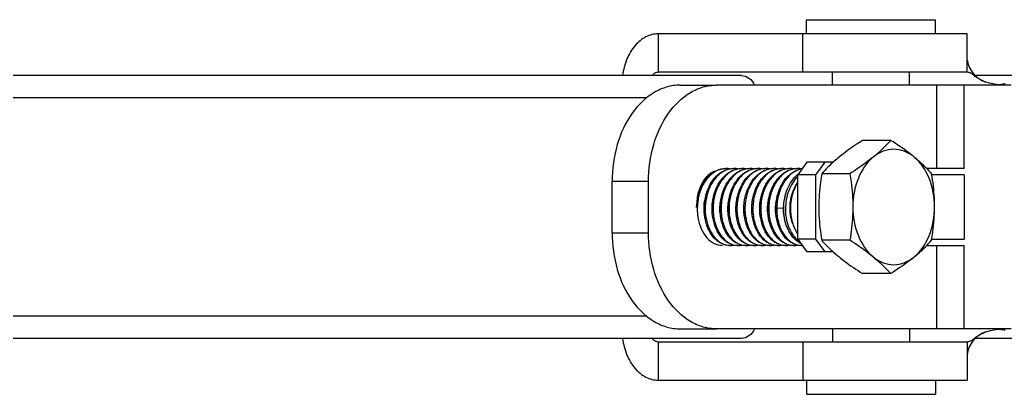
# Model space of a CAD drawing. Extents: x 27938 to 1507990, y 110129 to 923079.
# Drawn here: x 662452 to 663707, y 357954 to 358432 of the extents above; entities that cross this region are included whole.
import ezdxf

# ---------------------------------------------------------------- set-up
doc = ezdxf.new("R2010")
doc.units = 0
doc.header["$LTSCALE"] = 1000
doc.header["$MEASUREMENT"] = 0

msp = doc.modelspace()

# ---------------------------------------------------------------- linework, layer by layer
for p, q in [((663453.8, 358413.6), (663453.8, 358431.7)), ((663453.8, 358431.7), (663618, 358431.7)), ((663618, 358413.6), (663618, 358431.7)), ((663658.5, 358413.6), (663264.9, 358413.6)), ((663264.9, 358413.6), (663264.9, 358364.6)), ((663449.1, 358364.6), (663449.1, 358413.6)), ((663658.5, 358364.6), (663658.5, 358413.6)), ((663658.5, 358364.6), (663264.9, 358364.6)), ((663486.8, 358348.2), (663486.8, 358364.6)), ((663584.9, 358348.2), (663584.9, 358364.6)), ((663668.7, 358359.4), (663665.8, 358363.1)), ((663371.1, 358360.5), (660585.9, 358360.5)), ((663733.1, 358360.5), (663668.2, 358360.5)), ((663293, 358348.2), (663339.3, 358348.2)), ((663714.3, 358348.2), (663339.3, 358348.2)), ((663619.7, 358241.9), (663619.7, 358348.2)), ((663654.5, 358241.9), (663654.5, 358348.2)), ((663250.2, 358331.9), (660870.4, 358331.9)), ((663561, 358277.8), (663525.2, 358277.8)), ((663454.3, 358250.1), (663442.7, 358233.7)), ((663487.9, 358250.1), (663454.3, 358250.1)), ((663465.8, 358233.7), (663477.4, 358250.1)), ((663654.5, 358241.9), (663606.9, 358241.9)), ((663206.3, 358225.6), (663252.5, 358225.6)), ((663206.3, 358160.1), (663206.3, 358225.6)), ((663252.5, 358160.1), (663252.5, 358225.6)), ((663329.3, 358232.6), (663329.3, 358232.7)), ((663465.8, 358233.7), (663442.7, 358233.7)), ((663442.7, 358152), (663442.7, 358233.7)), ((663465.8, 358152), (663465.8, 358233.7)), ((663509, 358235.3), (663473.1, 358235.3)), ((663654.4, 358233.7), (663613.3, 358233.7)), ((663654.4, 358233.7), (663654.4, 358152)), ((663415.8, 358191.4), (663424.5, 358191.6)), ((663424.5, 358191.6), (663424.7, 358191.6)), ((663206.3, 358160.1), (663252.5, 358160.1)), ((663465.8, 358152), (663442.7, 358152)), ((663442.7, 358152), (663454.3, 358135.6)), ((663477.4, 358135.6), (663465.8, 358152)), ((663509, 358150.4), (663473.1, 358150.4)), ((663613.3, 358152), (663654.4, 358152)), ((663606.9, 358143.8), (663654.5, 358143.8)), ((663619.7, 358037.5), (663619.7, 358143.8)), ((663654.5, 358037.5), (663654.5, 358143.8)), ((663487.9, 358135.6), (663454.3, 358135.6)), ((663561, 358107.9), (663525.2, 358107.9)), ((663250.2, 358053.8), (660870.4, 358053.8)), ((663293, 358037.5), (663339.3, 358037.5)), ((663714.3, 358037.5), (663339.3, 358037.5)), ((663486.8, 358037.5), (663486.8, 358021.1)), ((663584.9, 358037.5), (663584.9, 358021.1)), ((663371.1, 358025.2), (660585.9, 358025.2)), ((663668.7, 358026.3), (663665.8, 358022.6)), ((663733.1, 358025.2), (663668.2, 358025.2)), ((663264.9, 358021.1), (663658.5, 358021.1)), ((663264.9, 358021.1), (663264.9, 357972.1)), ((663449.1, 358021.1), (663449.1, 357972.1)), ((663658.5, 358021.1), (663658.5, 357972.1)), ((663264.9, 357972.1), (663658.5, 357972.1)), ((663453.8, 357972.1), (663453.8, 357954)), ((663618, 357972.1), (663618, 357954)), ((663453.8, 357954), (663618, 357954))]:
    msp.add_line(p, q)
for points in [[(663658.5, 358380.2), (663658.6, 358379.8), (663658.8, 358378), (663659.6, 358375.1), (663661, 358371.2), (663663.3, 358366.7), (663665.8, 358363.1)], [(663665.9, 358363), (663667.9, 358360.7), (663671.8, 358357.4), (663677.2, 358354.2), (663682.2, 358352.2)], [(663682.2, 358033.6), (663677.2, 358031.5), (663671.8, 358028.2), (663667.8, 358024.9), (663665.9, 358022.7)], [(663665.8, 358022.6), (663663.3, 358019), (663661, 358014.5), (663659.6, 358010.6), (663658.8, 358007.7), (663658.6, 358005.9), (663658.5, 358005.5)]]:
    msp.add_lwpolyline(points)
for centre, radius, start, end in [((663648.6, 358337.8), 29.3, 55.8113, 56.2117), ((663684.8, 358471.6), 123.4, 275.7509, 279.9721), ((663684.6, 358473), 124.8, 279.9557, 280.2701), ((663351.9, 358215.1), 26.8, 90.0015, 92.6681), ((663351.9, 358214.8), 27.1, 80.5751, 89.9713), ((663362, 358215.1), 26.8, 90.0015, 92.6677), ((663362, 358214.8), 27.1, 80.5247, 89.9709), ((663372.1, 358215.1), 26.8, 90.0015, 92.6677), ((663372.1, 358214.8), 27.1, 80.4778, 89.9708), ((663382.2, 358215.1), 26.8, 90.0015, 92.668), ((663382.2, 358214.8), 27.1, 80.5593, 89.9712), ((663392.4, 358215.1), 26.8, 90.0015, 92.6677), ((663392.3, 358214.8), 27.1, 80.5143, 89.9708), ((663402.5, 358215.1), 26.8, 90.0015, 92.6678), ((663402.5, 358214.8), 27.1, 80.555, 89.9711), ((663412.6, 358215.1), 26.8, 90.0015, 92.668), ((663412.6, 358214.8), 27.1, 80.3354, 89.9695), ((663422.7, 358215.1), 26.8, 90.0015, 92.6677), ((663422.7, 358214.8), 27.1, 80.4983, 89.9708), ((663432.8, 358215.1), 26.8, 90.0015, 92.6681), ((663432.8, 358214.8), 27.1, 80.5775, 89.9713), ((663443, 358215.1), 26.8, 90.0015, 92.6678), ((663442.9, 358214.8), 27.1, 80.5385, 89.971), ((663466.3, 358206.2), 36.9, 127.5195, 130.6239), ((663382.6, 358190.6), 69.2, 171.1719, 178.0614), ((663380.9, 358196.3), 66.9, 168.6166, 175.814), ((663380, 358191), 66.6, 164.3304, 171.1869), ((663383.3, 358190.6), 68.6, 167.2993, 178.0279), ((663377.8, 358191.6), 64.3, 164.0044, 164.2949), ((663390.5, 358190.8), 57.1, 169.0131, 170.0068), ((663400.5, 358190.8), 57, 167.8843, 170.3195), ((663451.2, 358190.8), 57.1, 168.7877, 170.256), ((663382.6, 358190.6), 69.2, 178.0532, 178.7181), ((663383.7, 358190.6), 69.1, 178.1063, 184.1306), ((663383.9, 358190.6), 69.3, 177.9987, 178.1134), ((663482.6, 358190.6), 58.1, 178.9629, 179.1986), ((663493.8, 358190.6), 69.2, 179.1399, 179.3167), ((663381.4, 358190.4), 66.8, 184.1257, 189.4027), ((663356.9, 358166.1), 22.3, 266.795, 269.9978), ((663356.9, 358166.4), 22.6, 270.0481, 281.3388), ((663367.1, 358166.1), 22.3, 266.7955, 269.9977), ((663367, 358166.4), 22.6, 270.0489, 281.4175), ((663377.2, 358166.1), 22.3, 266.795, 269.9977), ((663377.2, 358166.4), 22.6, 270.0523, 282.1493), ((663387.3, 358166.1), 22.3, 266.7954, 269.9977), ((663387.3, 358166.4), 22.6, 270.0485, 281.3836), ((663397.4, 358166.1), 22.3, 266.7954, 269.9977), ((663397.4, 358166.4), 22.6, 270.0488, 281.4019), ((663407.5, 358166.1), 22.3, 266.7949, 269.9977), ((663407.5, 358166.4), 22.6, 270.0482, 281.3466), ((663417.7, 358166.1), 22.3, 266.7955, 269.9977), ((663417.6, 358166.4), 22.6, 270.0485, 281.3698), ((663427.8, 358166.1), 22.3, 266.7953, 269.9977), ((663427.8, 358166.4), 22.6, 270.0486, 281.3889), ((663437.9, 358166.1), 22.3, 266.7948, 269.9978), ((663437.9, 358166.4), 22.6, 270.048, 281.3296), ((663448, 358166.1), 22.3, 266.7942, 269.9978), ((663448, 358166), 22.2, 270.0002, 271.1523), ((663684.8, 357914.1), 123.5, 80.0279, 84.2434), ((663684.6, 357912.7), 124.8, 79.7299, 80.0443), ((663648.6, 358047.9), 29.3, 303.7883, 304.1887)]:
    msp.add_arc(centre, radius, start, end)
for points, knots in [([(663264.9, 358413.6), (663259.6, 358413.6), (663248.1, 358410.7), (663234.1, 358398.7), (663224, 358381.4), (663220.5, 358367.7), (663219.5, 358360.5)], [0, 0, 0, 0, 0.213346, 0.447987, 0.712108, 1, 1, 1, 1]), ([(663264.9, 358364.6), (663264.2, 358364.6), (663261.3, 358364.2), (663258.8, 358362.3), (663257.3, 358360.6)], [0, 0, 0, 0, 0.236834, 1, 1, 1, 1]), ([(663664.9, 358362.2), (663664.4, 358362.6), (663662.4, 358363.8), (663660.2, 358364.6), (663658.5, 358364.6)], [0, 0, 0, 0, 0.289589, 1, 1, 1, 1]), ([(663371.1, 358360.5), (663374.4, 358360.5), (663381.6, 358357.7), (663385.9, 358351.7), (663387.7, 358348.3)], [0, 0, 0, 0, 0.461863, 1, 1, 1, 1]), ([(663668.7, 358359.4), (663668.3, 358359.6), (663667.2, 358360.6), (663666, 358361.5), (663665.1, 358362.1)], [0, 0, 0, 0, 0.26918, 1, 1, 1, 1]), ([(663682.2, 358352.2), (663680.8, 358352.6), (663676.1, 358354.5), (663671.5, 358357), (663668.7, 358359.4)], [0, 0, 0, 0, 0.285604, 1, 1, 1, 1]), ([(663706.4, 358348.2), (663704.3, 358348.2), (663696.1, 358348.6), (663688, 358350.1), (663682.2, 358352.2)], [0, 0, 0, 0, 0.257456, 1, 1, 1, 1]), ([(663293, 358348.2), (663287.3, 358348.2), (663275.7, 358346.6), (663253, 358336.7), (663228.5, 358312.2), (663210.4, 358272), (663206.3, 358241.4), (663206.3, 358225.6)], [0, 0, 0, 0, 0.103597, 0.210948, 0.445697, 0.712571, 1, 1, 1, 1]), ([(663252.5, 358225.6), (663252.5, 358241.4), (663256.7, 358272), (663274.8, 358312.2), (663299.2, 358336.7), (663321.9, 358346.6), (663333.6, 358348.2), (663339.3, 358348.2)], [0, 0, 0, 0, 0.287429, 0.554303, 0.789052, 0.896403, 1, 1, 1, 1]), ([(663525.2, 358277.8), (663522.5, 358276.1), (663512.3, 358269.4), (663502.4, 358262.3), (663495.4, 358256.6)], [0, 0, 0, 0, 0.261287, 1, 1, 1, 1]), ([(663538.8, 358256.6), (663540.9, 358258.3), (663548.7, 358265), (663556, 358272.2), (663561, 358277.8)], [0, 0, 0, 0, 0.268858, 1, 1, 1, 1]), ([(663590.8, 358256.6), (663588.6, 358258.4), (663579, 358265.9), (663568.9, 358272.8), (663561, 358277.8)], [0, 0, 0, 0, 0.237123, 1, 1, 1, 1]), ([(663590.8, 358256.6), (663587.1, 358259.7), (663578.8, 358264.6), (663564.8, 358267.3), (663550.8, 358264.6), (663542.5, 358259.7), (663538.8, 358256.6)], [0, 0, 0, 0, 0.257487, 0.5, 0.742513, 1, 1, 1, 1]), ([(663495.4, 358256.6), (663493.3, 358254.8), (663485.4, 358248.2), (663478.1, 358240.9), (663473.1, 358235.3)], [0, 0, 0, 0, 0.268858, 1, 1, 1, 1]), ([(663538.8, 358256.6), (663536.5, 358254.8), (663526.9, 358247.2), (663516.8, 358240.4), (663509, 358235.3)], [0, 0, 0, 0, 0.237123, 1, 1, 1, 1]), ([(663538.8, 358256.6), (663530.3, 358249.6), (663516.8, 358229), (663512.8, 358205.3), (663512.8, 358192.9)], [0, 0, 0, 0, 0.468341, 1, 1, 1, 1]), ([(663590.8, 358256.6), (663593, 358254.8), (663600.8, 358248.2), (663608.1, 358240.9), (663613.1, 358235.3)], [0, 0, 0, 0, 0.268858, 1, 1, 1, 1]), ([(663616.8, 358192.9), (663616.8, 358205.3), (663612.8, 358229), (663599.3, 358249.6), (663590.8, 358256.6)], [0, 0, 0, 0, 0.531659, 1, 1, 1, 1]), ([(663350.6, 358241.9), (663346.7, 358241.7), (663338.7, 358239.5), (663328.4, 358231.5), (663320.6, 358219.8), (663317.4, 358210.6), (663316.3, 358205.7)], [0, 0, 0, 0, 0.219273, 0.456424, 0.717944, 1, 1, 1, 1]), ([(663355.7, 358143.8), (663353.5, 358143.8), (663349, 358144.5), (663340.4, 358148.4), (663331.1, 358158.3), (663324.5, 358174.4), (663322.7, 358192.9), (663325.8, 358211.5), (663333.7, 358227.6), (663345.7, 358239), (663355.9, 358241.9), (663360.7, 358241.9)], [0, 0, 0, 0, 0.049449, 0.100956, 0.214949, 0.346477, 0.489675, 0.634208, 0.769827, 0.890789, 1, 1, 1, 1]), ([(663360.7, 358241.9), (663356.8, 358241.7), (663348.7, 358239.4), (663338.4, 358231.3), (663330.5, 358219.4), (663325.7, 358205.1), (663324.2, 358189.6), (663326.5, 358170.4), (663333.3, 358156.8), (663339.9, 358150.8)], [0, 0, 0, 0, 0.105385, 0.219488, 0.34542, 0.481197, 0.621395, 0.759049, 1, 1, 1, 1]), ([(663337.4, 358238.6), (663336.6, 358238.3), (663333.4, 358237), (663330.5, 358235.1), (663328.5, 358233.5)], [0, 0, 0, 0, 0.242775, 1, 1, 1, 1]), ([(663329.3, 358232.7), (663332.3, 358235.5), (663338.9, 358240.2), (663346.8, 358241.9), (663350.6, 358241.9)], [0, 0, 0, 0, 0.517736, 1, 1, 1, 1]), ([(663349, 358150.6), (663342.2, 358156.6), (663335.3, 358170.5), (663333, 358190), (663334.6, 358205.7), (663339.7, 358220.2), (663347.9, 358232), (663358.5, 358240), (663366.9, 358241.9), (663370.9, 358241.9)], [0, 0, 0, 0, 0.241301, 0.379446, 0.520004, 0.655787, 0.781306, 0.894819, 1, 1, 1, 1]), ([(663370.9, 358241.9), (663366.2, 358241.7), (663356.2, 358238.4), (663344.7, 358227), (663337.1, 358211.2), (663334.1, 358193), (663335.8, 358174.8), (663342.1, 358159), (663352.3, 358147.5), (663361.5, 358144.1), (663365.8, 358143.8)], [0, 0, 0, 0, 0.109414, 0.230762, 0.366312, 0.510386, 0.653204, 0.784891, 0.899595, 1, 1, 1, 1]), ([(663359.1, 358150.6), (663352.3, 358156.6), (663345.4, 358170.5), (663343.1, 358190), (663344.8, 358205.7), (663349.9, 358220.2), (663358, 358232), (663368.7, 358240), (663377, 358241.9), (663381, 358241.9)], [0, 0, 0, 0, 0.241321, 0.379464, 0.520018, 0.655795, 0.781306, 0.894819, 1, 1, 1, 1]), ([(663381, 358241.9), (663376.3, 358241.7), (663366.4, 358238.4), (663354.9, 358227), (663347.2, 358211.2), (663344.2, 358193), (663346, 358174.8), (663352.3, 358159), (663362.4, 358147.5), (663371.6, 358144.1), (663375.9, 358143.8)], [0, 0, 0, 0, 0.10941, 0.230759, 0.36631, 0.510388, 0.653211, 0.784896, 0.899598, 1, 1, 1, 1]), ([(663369.3, 358150.6), (663362.4, 358156.6), (663355.6, 358170.5), (663353.2, 358190), (663354.9, 358205.7), (663360, 358220.2), (663368.1, 358232), (663378.8, 358240), (663387.1, 358241.9), (663391.1, 358241.9)], [0, 0, 0, 0, 0.241291, 0.379436, 0.519999, 0.655783, 0.781305, 0.89482, 1, 1, 1, 1]), ([(663391.1, 358241.9), (663386.4, 358241.7), (663376.5, 358238.4), (663365, 358227), (663357.4, 358211.2), (663354.3, 358193), (663356.1, 358174.8), (663362.4, 358159), (663372.5, 358147.5), (663381.7, 358144.1), (663386.1, 358143.8)], [0, 0, 0, 0, 0.109413, 0.230763, 0.366317, 0.51039, 0.65321, 0.784893, 0.899595, 1, 1, 1, 1]), ([(663379.4, 358150.6), (663372.5, 358156.6), (663365.7, 358170.5), (663363.4, 358190), (663365, 358205.7), (663370.1, 358220.2), (663378.2, 358232), (663388.9, 358240), (663397.2, 358241.9), (663401.2, 358241.9)], [0, 0, 0, 0, 0.241314, 0.379459, 0.520012, 0.655791, 0.781307, 0.89482, 1, 1, 1, 1]), ([(663401.2, 358241.9), (663396.5, 358241.7), (663386.6, 358238.4), (663375.1, 358227), (663367.5, 358211.2), (663364.4, 358193), (663366.2, 358174.8), (663372.5, 358159), (663382.7, 358147.5), (663391.8, 358144.1), (663396.2, 358143.8)], [0, 0, 0, 0, 0.109413, 0.230762, 0.36631, 0.510386, 0.653205, 0.784893, 0.899595, 1, 1, 1, 1]), ([(663389.5, 358150.6), (663382.7, 358156.6), (663375.8, 358170.5), (663373.5, 358190), (663375.1, 358205.7), (663380.2, 358220.2), (663388.4, 358232), (663399, 358240), (663407.4, 358241.9), (663411.3, 358241.9)], [0, 0, 0, 0, 0.241312, 0.379455, 0.520012, 0.655791, 0.781305, 0.89482, 1, 1, 1, 1]), ([(663411.3, 358241.9), (663406.6, 358241.7), (663396.7, 358238.4), (663385.2, 358227), (663377.6, 358211.2), (663374.6, 358193), (663376.3, 358174.8), (663382.6, 358159), (663392.8, 358147.5), (663402, 358144.1), (663406.3, 358143.8)], [0, 0, 0, 0, 0.109411, 0.230759, 0.366311, 0.510389, 0.653212, 0.784896, 0.899598, 1, 1, 1, 1]), ([(663399.6, 358150.6), (663392.8, 358156.6), (663385.9, 358170.5), (663383.6, 358190), (663385.2, 358205.7), (663390.3, 358220.2), (663398.5, 358232), (663409.1, 358240), (663417.5, 358241.9), (663421.5, 358241.9)], [0, 0, 0, 0, 0.24129, 0.379435, 0.519998, 0.655783, 0.781305, 0.89482, 1, 1, 1, 1]), ([(663421.5, 358241.9), (663416.8, 358241.7), (663406.8, 358238.4), (663395.3, 358227), (663387.7, 358211.2), (663384.7, 358193), (663386.4, 358174.8), (663392.7, 358159), (663402.9, 358147.5), (663412.1, 358144.1), (663416.4, 358143.8)], [0, 0, 0, 0, 0.109414, 0.230763, 0.366316, 0.510389, 0.653208, 0.784892, 0.899594, 1, 1, 1, 1]), ([(663409.7, 358150.6), (663402.9, 358156.6), (663396, 358170.5), (663393.7, 358190), (663395.4, 358205.7), (663400.4, 358220.2), (663408.6, 358232), (663419.2, 358240), (663427.6, 358241.9), (663431.6, 358241.9)], [0, 0, 0, 0, 0.241317, 0.379461, 0.520014, 0.655792, 0.781306, 0.894819, 1, 1, 1, 1]), ([(663431.6, 358241.9), (663426.9, 358241.7), (663417, 358238.4), (663405.5, 358227), (663397.8, 358211.2), (663394.8, 358193), (663396.6, 358174.8), (663402.9, 358159), (663413, 358147.5), (663422.2, 358144.1), (663426.5, 358143.8)], [0, 0, 0, 0, 0.109411, 0.23076, 0.366309, 0.510386, 0.653207, 0.784895, 0.899597, 1, 1, 1, 1]), ([(663419.8, 358150.6), (663413, 358156.6), (663406.2, 358170.5), (663403.8, 358190), (663405.5, 358205.7), (663410.6, 358220.2), (663418.7, 358232), (663429.4, 358240), (663437.7, 358241.9), (663441.7, 358241.9)], [0, 0, 0, 0, 0.241302, 0.379446, 0.520006, 0.655788, 0.781304, 0.89482, 1, 1, 1, 1]), ([(663441.7, 358241.9), (663437, 358241.7), (663427.1, 358238.4), (663415.6, 358227), (663408, 358211.2), (663404.9, 358193), (663406.7, 358174.8), (663413, 358159), (663423.1, 358147.5), (663432.3, 358144.1), (663436.6, 358143.8)], [0, 0, 0, 0, 0.109411, 0.23076, 0.366314, 0.510391, 0.653213, 0.784895, 0.899597, 1, 1, 1, 1]), ([(663430, 358150.6), (663423.4, 358156.4), (663416.7, 358169.5), (663414, 358188.2), (663415.2, 358203.4), (663419.5, 358217.6), (663426.8, 358229.6), (663436.5, 358238.3), (663444.3, 358241.1), (663448.2, 358241.7)], [0, 0, 0, 0, 0.238806, 0.375378, 0.515068, 0.651187, 0.778286, 0.893865, 1, 1, 1, 1]), ([(663448.1, 358241.4), (663443.5, 358240.6), (663434.4, 358236.3), (663424.1, 358224.5), (663417.5, 358208.9), (663415.9, 358197.3), (663415.8, 358191.4)], [0, 0, 0, 0, 0.215857, 0.456017, 0.721227, 1, 1, 1, 1]), ([(663328.5, 358233.5), (663326.9, 358232), (663320.9, 358225.1), (663317.1, 358216.3), (663315.3, 358209.5)], [0, 0, 0, 0, 0.23319, 1, 1, 1, 1]), ([(663316, 358209.3), (663316.6, 358211.6), (663319.6, 358220.1), (663324.5, 358228), (663329.3, 358232.6)], [0, 0, 0, 0, 0.264817, 1, 1, 1, 1]), ([(663424.7, 358191.6), (663424.8, 358199.9), (663427.7, 358215.6), (663436.7, 358229.4), (663442.3, 358234.2)], [0, 0, 0, 0, 0.525716, 1, 1, 1, 1]), ([(663442.6, 358232), (663437.5, 358226.9), (663429.6, 358213.4), (663425.7, 358190.6), (663429.2, 358168.3), (663436.8, 358155.5), (663441.7, 358151)], [0, 0, 0, 0, 0.245715, 0.512956, 0.773315, 1, 1, 1, 1]), ([(663473.1, 358235.3), (663472.6, 358231.9), (663470.5, 358217.8), (663469.4, 358203.5), (663469.4, 358192.9)], [0, 0, 0, 0, 0.248681, 1, 1, 1, 1]), ([(663509, 358235.3), (663509.6, 358231.9), (663511.7, 358217.8), (663512.8, 358203.5), (663512.8, 358192.9)], [0, 0, 0, 0, 0.248681, 1, 1, 1, 1]), ([(663616.8, 358192.9), (663616.8, 358196.4), (663616.5, 358210.7), (663614.8, 358224.8), (663613.1, 358235.3)], [0, 0, 0, 0, 0.251248, 1, 1, 1, 1]), ([(663439.5, 358164.6), (663437, 358168.8), (663433.4, 358178.6), (663431.7, 358199), (663436.3, 358215), (663442.1, 358223.5)], [0, 0, 0, 0, 0.239537, 0.497847, 1, 1, 1, 1]), ([(663442.6, 358158.6), (663439.7, 358163.1), (663435.2, 358173.8), (663432.3, 358196.5), (663436.6, 358214.6), (663442.7, 358224.3)], [0, 0, 0, 0, 0.237857, 0.495496, 1, 1, 1, 1]), ([(663324.7, 358177.8), (663324.3, 358179.7), (663322.9, 358187.6), (663323.2, 358195.8), (663324.3, 358201.7)], [0, 0, 0, 0, 0.245648, 1, 1, 1, 1]), ([(663334.7, 358178.3), (663334.3, 358180.1), (663333.1, 358187.5), (663333.3, 358195.1), (663334.3, 358200.7)], [0, 0, 0, 0, 0.245788, 1, 1, 1, 1]), ([(663344.7, 358178.8), (663344.4, 358180.6), (663343.2, 358187.7), (663343.4, 358195), (663344.3, 358200.4)], [0, 0, 0, 0, 0.246058, 1, 1, 1, 1]), ([(663354.8, 358179), (663354.5, 358180.7), (663353.3, 358187.8), (663353.6, 358195.2), (663354.5, 358200.5)], [0, 0, 0, 0, 0.246155, 1, 1, 1, 1]), ([(663365, 358178.8), (663364.6, 358180.5), (663363.4, 358187.8), (663363.7, 358195.2), (663364.6, 358200.7)], [0, 0, 0, 0, 0.246065, 1, 1, 1, 1]), ([(663375.4, 358177.5), (663374.9, 358179.4), (663373.5, 358187.2), (663373.8, 358195.3), (663374.9, 358201.2)], [0, 0, 0, 0, 0.2454, 1, 1, 1, 1]), ([(663385.4, 358177.9), (663385, 358179.9), (663383.6, 358188), (663383.9, 358196.5), (663385.2, 358202.6)], [0, 0, 0, 0, 0.245825, 1, 1, 1, 1]), ([(663395.4, 358178.5), (663395, 358180.2), (663393.8, 358187.5), (663394, 358195), (663394.9, 358200.4)], [0, 0, 0, 0, 0.245865, 1, 1, 1, 1]), ([(663405.4, 358178.9), (663405.1, 358180.6), (663403.9, 358187.8), (663404.1, 358195.1), (663405.1, 358200.5)], [0, 0, 0, 0, 0.246098, 1, 1, 1, 1]), ([(663415.5, 358179), (663415.2, 358180.7), (663414, 358187.8), (663414.3, 358195.1), (663415.2, 358200.5)], [0, 0, 0, 0, 0.24614, 1, 1, 1, 1]), ([(663415.8, 358191.4), (663415.7, 358185.4), (663417.1, 358173.8), (663423.5, 358158.4), (663433.6, 358147.3), (663442.5, 358144.1), (663446.8, 358143.8)], [0, 0, 0, 0, 0.291821, 0.560232, 0.794326, 1, 1, 1, 1]), ([(663426, 358177.4), (663425.7, 358178.5), (663424.8, 358183.1), (663424.4, 358187.9), (663424.5, 358191.4)], [0, 0, 0, 0, 0.245441, 1, 1, 1, 1]), ([(663440.1, 358150.6), (663437.6, 358152.8), (663428, 358164.3), (663424.5, 358179.9), (663424.7, 358191.4)], [0, 0, 0, 0, 0.224306, 1, 1, 1, 1]), ([(663469.4, 358192.9), (663469.4, 358189.3), (663469.7, 358175), (663471.4, 358160.9), (663473.1, 358150.4)], [0, 0, 0, 0, 0.251248, 1, 1, 1, 1]), ([(663512.8, 358192.9), (663512.8, 358189.3), (663512.4, 358175), (663510.7, 358160.9), (663509, 358150.4)], [0, 0, 0, 0, 0.251248, 1, 1, 1, 1]), ([(663512.8, 358192.9), (663512.8, 358180.4), (663516.8, 358156.7), (663530.3, 358136.1), (663538.8, 358129.1)], [0, 0, 0, 0, 0.531659, 1, 1, 1, 1]), ([(663590.8, 358129.1), (663599.3, 358136.1), (663612.8, 358156.7), (663616.8, 358180.4), (663616.8, 358192.9)], [0, 0, 0, 0, 0.468341, 1, 1, 1, 1]), ([(663613.1, 358150.4), (663613.7, 358153.9), (663615.8, 358167.9), (663616.8, 358182.2), (663616.8, 358192.9)], [0, 0, 0, 0, 0.248681, 1, 1, 1, 1]), ([(663315.5, 358179.5), (663316.3, 358174.6), (663319, 358165.3), (663326, 358153.7), (663335.5, 358145.8), (663343.2, 358143.8), (663346.8, 358143.8)], [0, 0, 0, 0, 0.291651, 0.555731, 0.788679, 1, 1, 1, 1]), ([(663206.3, 358160.1), (663206.3, 358144.3), (663210.4, 358113.7), (663228.5, 358073.5), (663253, 358049), (663275.7, 358039.1), (663287.3, 358037.5), (663293, 358037.5)], [0, 0, 0, 0, 0.287429, 0.554303, 0.789052, 0.896403, 1, 1, 1, 1]), ([(663339.3, 358037.5), (663333.6, 358037.5), (663321.9, 358039.1), (663299.2, 358049), (663274.8, 358073.5), (663256.7, 358113.7), (663252.5, 358144.3), (663252.5, 358160.1)], [0, 0, 0, 0, 0.103597, 0.210948, 0.445697, 0.712571, 1, 1, 1, 1]), ([(663339.9, 358150.8), (663342.2, 358148.8), (663347.1, 358145.4), (663352.9, 358144), (663355.7, 358143.8)], [0, 0, 0, 0, 0.517722, 1, 1, 1, 1]), ([(663365.8, 358143.8), (663362.8, 358143.8), (663356.6, 358145.1), (663351.4, 358148.5), (663349, 358150.6)], [0, 0, 0, 0, 0.48238, 1, 1, 1, 1]), ([(663375.9, 358143.8), (663373, 358143.8), (663366.8, 358145.1), (663361.5, 358148.5), (663359.1, 358150.6)], [0, 0, 0, 0, 0.482371, 1, 1, 1, 1]), ([(663386, 358143.8), (663383.1, 358143.8), (663376.9, 358145.1), (663371.6, 358148.5), (663369.3, 358150.6)], [0, 0, 0, 0, 0.482397, 1, 1, 1, 1]), ([(663396.2, 358143.8), (663393.2, 358143.8), (663387, 358145.1), (663381.7, 358148.5), (663379.4, 358150.6)], [0, 0, 0, 0, 0.482371, 1, 1, 1, 1]), ([(663406.3, 358143.8), (663403.3, 358143.8), (663397.1, 358145.1), (663391.9, 358148.5), (663389.5, 358150.6)], [0, 0, 0, 0, 0.482382, 1, 1, 1, 1]), ([(663416.4, 358143.8), (663413.4, 358143.8), (663407.2, 358145.1), (663402, 358148.5), (663399.6, 358150.6)], [0, 0, 0, 0, 0.482394, 1, 1, 1, 1]), ([(663426.5, 358143.8), (663423.5, 358143.8), (663417.4, 358145.1), (663412.1, 358148.5), (663409.7, 358150.6)], [0, 0, 0, 0, 0.48237, 1, 1, 1, 1]), ([(663436.6, 358143.8), (663433.7, 358143.8), (663427.5, 358145.1), (663422.2, 358148.5), (663419.8, 358150.6)], [0, 0, 0, 0, 0.482394, 1, 1, 1, 1]), ([(663446.7, 358143.8), (663443.8, 358143.8), (663437.6, 358145.1), (663432.4, 358148.5), (663430, 358150.6)], [0, 0, 0, 0, 0.482388, 1, 1, 1, 1]), ([(663446.7, 358146.2), (663446.1, 358146.4), (663443.8, 358147.7), (663441.6, 358149.3), (663440.1, 358150.6)], [0, 0, 0, 0, 0.243018, 1, 1, 1, 1]), ([(663473.1, 358150.4), (663474.7, 358148.6), (663481.7, 358141), (663489.3, 358134.1), (663495.4, 358129.1)], [0, 0, 0, 0, 0.2325, 1, 1, 1, 1]), ([(663538.8, 358129.1), (663536.5, 358130.9), (663526.9, 358138.5), (663516.8, 358145.3), (663509, 358150.4)], [0, 0, 0, 0, 0.237123, 1, 1, 1, 1]), ([(663590.8, 358129.1), (663593, 358130.9), (663600.8, 358137.5), (663608.1, 358144.8), (663613.1, 358150.4)], [0, 0, 0, 0, 0.268858, 1, 1, 1, 1]), ([(663495.4, 358129.1), (663497.6, 358127.3), (663507.2, 358119.8), (663517.4, 358112.9), (663525.2, 358107.9)], [0, 0, 0, 0, 0.237123, 1, 1, 1, 1]), ([(663538.8, 358129.1), (663540.9, 358127.4), (663548.7, 358120.7), (663556, 358113.5), (663561, 358107.9)], [0, 0, 0, 0, 0.268858, 1, 1, 1, 1]), ([(663538.8, 358129.1), (663542.5, 358126), (663550.8, 358121.1), (663564.8, 358118.4), (663578.8, 358121.1), (663587.1, 358126), (663590.8, 358129.1)], [0, 0, 0, 0, 0.257487, 0.5, 0.742513, 1, 1, 1, 1]), ([(663590.8, 358129.1), (663588.6, 358127.3), (663579, 358119.8), (663568.9, 358112.9), (663561, 358107.9)], [0, 0, 0, 0, 0.237123, 1, 1, 1, 1]), ([(663387.7, 358037.4), (663385.9, 358034), (663381.6, 358028), (663374.4, 358025.2), (663371.1, 358025.2)], [0, 0, 0, 0, 0.538137, 1, 1, 1, 1]), ([(663682.2, 358033.6), (663684.1, 358034.2), (663691.9, 358036.5), (663700.2, 358037.5), (663706.4, 358037.5)], [0, 0, 0, 0, 0.239548, 1, 1, 1, 1]), ([(663219.5, 358025.2), (663220.5, 358018), (663224, 358004.3), (663234.1, 357987), (663248.1, 357975), (663259.6, 357972.1), (663264.9, 357972.1)], [0, 0, 0, 0, 0.287892, 0.552013, 0.786654, 1, 1, 1, 1]), ([(663257.3, 358025.1), (663257.9, 358024.5), (663259.9, 358022.4), (663262.8, 358021.1), (663264.9, 358021.1)], [0, 0, 0, 0, 0.274002, 1, 1, 1, 1]), ([(663665.1, 358023.6), (663665.4, 358023.8), (663666.6, 358024.7), (663667.8, 358025.6), (663668.7, 358026.3)], [0, 0, 0, 0, 0.231104, 1, 1, 1, 1]), ([(663668.7, 358026.3), (663669.5, 358027), (663673.7, 358030), (663678.4, 358032.2), (663682.2, 358033.6)], [0, 0, 0, 0, 0.210146, 1, 1, 1, 1]), ([(663658.5, 358021.1), (663659.1, 358021.1), (663661.3, 358021.4), (663663.4, 358022.5), (663664.9, 358023.5)], [0, 0, 0, 0, 0.222245, 1, 1, 1, 1])]:
    msp.add_open_spline(points, degree=3, knots=knots)
for points in [[(663424.5, 358191.6), (663424.6, 358196.3), (663425.2, 358201), (663426.4, 358205.6)], [(663441.7, 358151), (663442.8, 358149.9), (663444, 358149), (663445.3, 358148.1)]]:
    msp.add_open_spline(points, degree=3)

doc.saveas('drawing.dxf')
